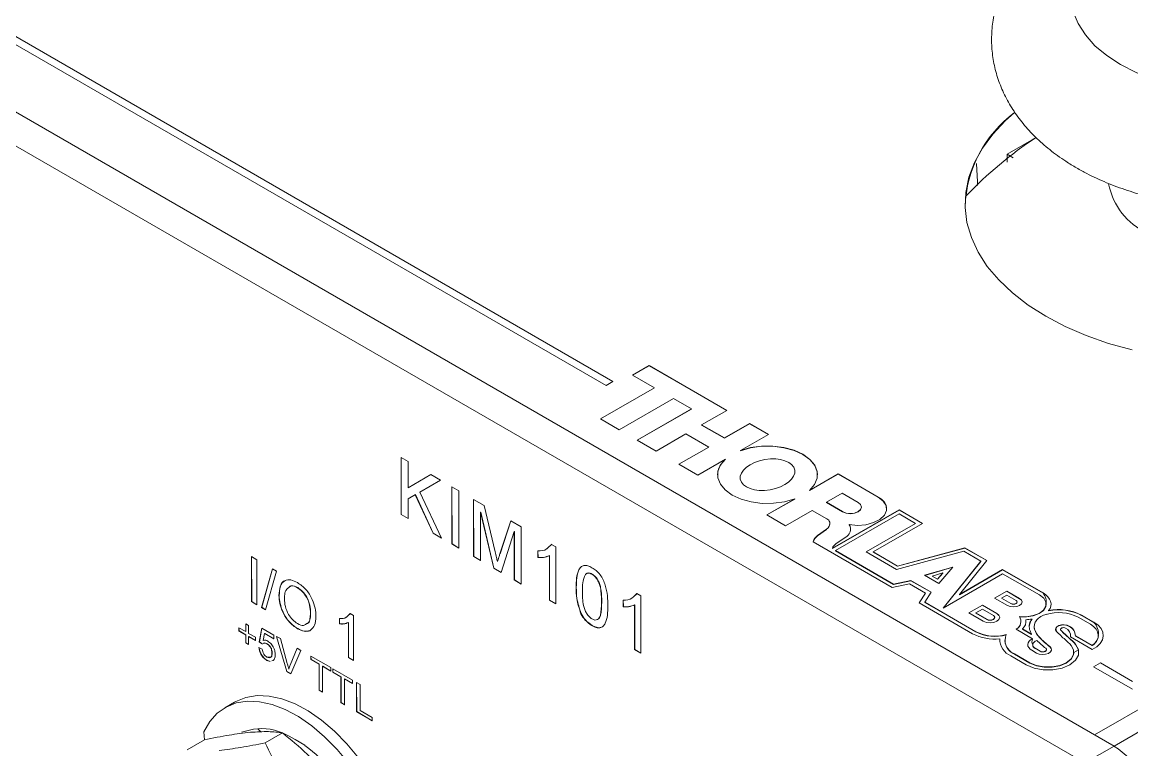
# Model space of a CAD drawing. Header units: millimetres. Extents: x 2 to 278, y 1 to 215.
# Drawn here: x 235.33 to 255.45, y 177.63 to 190.82 of the extents above; entities that cross this region are included whole.
import ezdxf

# ---------------------------------------------------------------- set-up
doc = ezdxf.new("R2010")
doc.units = ezdxf.units.MM

msp = doc.modelspace()

# ---------------------------------------------------------------- linework, layer by layer
at = {"color": 7, "linetype": 'Continuous', "lineweight": 18}
for p, q in [((255.132, 177.694), (213.766, 201.574)), ((254.601, 177.388), (213.235, 201.268)), ((216.364, 201.299), (245.921, 184.236)), ((216.612, 201.299), (246.045, 184.307)), ((216.612, 201.298), (246.045, 184.307)), ((254.778, 177.898), (274.931, 189.532)), ((255.132, 177.694), (275.284, 189.328)), ((253.717, 188.731), (253.194, 188.429)), ((253.717, 188.731), (253.647, 188.691)), ((253.304, 188.366), (253.194, 188.429)), ((253.194, 188.429), (253.194, 188.288)), ((246.7, 184.597), (246.4, 184.425)), ((246.7, 184.593), (246.4, 184.425)), ((246.7, 184.597), (248.109, 183.784)), ((246.7, 184.593), (246.7, 184.597)), ((246.7, 184.593), (248.109, 183.784)), ((246.4, 184.425), (246.798, 184.195)), ((246.798, 184.195), (245.816, 183.628)), ((246.798, 184.191), (245.816, 183.628)), ((246.045, 184.307), (245.921, 184.236)), ((246.798, 184.191), (246.798, 184.195)), ((246.158, 183.431), (247.14, 183.998)), ((247.14, 183.998), (247.468, 183.809)), ((247.468, 183.809), (246.485, 183.242)), ((247.468, 183.805), (246.485, 183.242)), ((247.468, 183.805), (247.468, 183.809)), ((248.109, 183.784), (247.653, 183.521)), ((245.816, 183.628), (246.158, 183.431)), ((248.065, 183.283), (248.521, 183.546)), ((248.065, 183.279), (248.521, 183.542)), ((248.521, 183.546), (248.863, 183.348)), ((248.521, 183.542), (248.521, 183.546)), ((248.521, 183.542), (248.863, 183.348)), ((246.827, 183.044), (247.368, 183.357)), ((247.368, 183.357), (247.781, 183.118)), ((247.653, 183.521), (248.065, 183.283)), ((247.653, 183.517), (247.653, 183.521)), ((247.653, 183.517), (248.065, 183.279)), ((248.863, 183.348), (248.356, 183.056)), ((246.485, 183.242), (246.827, 183.044)), ((248.065, 183.279), (248.065, 183.283)), ((242.201, 182.93), (242.328, 182.857)), ((242.201, 181.893), (242.201, 182.93)), ((242.205, 181.895), (242.201, 182.93)), ((247.781, 183.118), (247.24, 182.806)), ((247.781, 183.114), (247.24, 182.806)), ((247.781, 183.114), (247.781, 183.118)), ((248.356, 183.052), (248.356, 183.056)), ((242.328, 182.857), (242.328, 182.379)), ((247.24, 182.806), (247.581, 182.609)), ((247.581, 182.609), (248.088, 182.901)), ((248.088, 182.897), (248.088, 182.901)), ((242.328, 182.379), (242.742, 182.618)), ((242.331, 182.381), (242.742, 182.618)), ((242.742, 182.618), (242.915, 182.518)), ((249.609, 182.333), (250.127, 182.632)), ((249.609, 182.329), (250.127, 182.628)), ((250.127, 182.632), (250.856, 182.211)), ((250.127, 182.628), (250.127, 182.632)), ((250.127, 182.628), (250.856, 182.207)), ((242.331, 182.381), (242.328, 182.379)), ((242.915, 182.518), (242.54, 182.301)), ((243.125, 182.397), (243.251, 182.324)), ((243.125, 181.36), (243.125, 182.397)), ((243.128, 181.362), (243.125, 182.397)), ((243.251, 182.324), (243.251, 181.287)), ((249.609, 182.329), (249.609, 182.333)), ((242.46, 182.254), (242.328, 182.179)), ((242.331, 182.181), (242.328, 182.179)), ((242.328, 182.179), (242.328, 181.82)), ((242.463, 182.256), (242.331, 182.181)), ((242.463, 182.256), (242.46, 182.254)), ((242.782, 181.557), (242.46, 182.254)), ((242.786, 181.559), (242.463, 182.256)), ((242.54, 182.301), (242.938, 181.467)), ((243.518, 182.169), (243.709, 182.059)), ((243.518, 181.132), (243.518, 182.169)), ((243.522, 181.134), (243.518, 182.169)), ((249.341, 182.178), (248.834, 181.886)), ((249.341, 182.174), (248.834, 181.886)), ((249.341, 182.174), (249.341, 182.178)), ((250.201, 182.28), (249.916, 182.116)), ((250.492, 182.112), (250.201, 182.28)), ((250.856, 182.207), (250.856, 182.211)), ((243.649, 181.939), (243.645, 181.937)), ((243.645, 181.937), (243.645, 181.059)), ((243.883, 180.922), (243.645, 181.937)), ((243.887, 180.924), (243.649, 181.939)), ((243.709, 182.059), (243.91, 181.216)), ((249.176, 181.688), (249.66, 181.968)), ((249.66, 181.968), (249.926, 181.814)), ((249.916, 182.116), (250.207, 181.948)), ((249.916, 182.112), (249.916, 182.116)), ((249.916, 182.112), (250.207, 181.943)), ((250.024, 181.282), (251.233, 181.98)), ((250.024, 181.278), (251.233, 181.976)), ((250.207, 181.943), (250.207, 181.948)), ((250.551, 182.026), (250.551, 182.026)), ((251.233, 181.98), (251.66, 181.733)), ((251.233, 181.976), (251.233, 181.98)), ((251.233, 181.976), (251.66, 181.733)), ((242.205, 181.895), (242.201, 181.893)), ((242.328, 181.82), (242.201, 181.893)), ((242.328, 181.82), (242.205, 181.895)), ((243.994, 181.179), (244.193, 181.78)), ((243.998, 181.181), (244.193, 181.78)), ((244.193, 181.78), (244.382, 181.671)), ((248.834, 181.886), (249.176, 181.688)), ((249.979, 181.729), (249.979, 181.733)), ((250.08, 181.24), (251.233, 181.906)), ((251.532, 181.733), (250.635, 181.216)), ((251.532, 181.729), (250.635, 181.216)), ((251.66, 181.733), (250.763, 181.216)), ((251.233, 181.906), (251.532, 181.733)), ((251.532, 181.729), (251.532, 181.733)), ((242.786, 181.559), (242.782, 181.557)), ((242.938, 181.467), (242.782, 181.557)), ((242.938, 181.467), (242.786, 181.559)), ((244.255, 181.584), (244.016, 180.845)), ((244.259, 181.586), (244.255, 181.584)), ((244.255, 180.707), (244.255, 181.584)), ((244.259, 180.709), (244.259, 181.586)), ((244.382, 181.671), (244.382, 180.634)), ((249.917, 181.629), (249.757, 181.511)), ((249.917, 181.625), (249.757, 181.507)), ((249.917, 181.625), (249.917, 181.629)), ((250.329, 181.709), (250.329, 181.713)), ((243.128, 181.362), (243.125, 181.36)), ((243.251, 181.287), (243.125, 181.36)), ((243.251, 181.287), (243.128, 181.362)), ((244.863, 181.291), (244.935, 181.355)), ((244.863, 181.291), (244.932, 181.353)), ((244.932, 181.353), (245.006, 181.311)), ((249.674, 181.401), (251.11, 180.572)), ((249.757, 181.507), (249.757, 181.511)), ((250.255, 181.476), (250.086, 181.361)), ((239.489, 181.131), (239.589, 181.074)), ((239.489, 180.315), (239.489, 181.131)), ((239.493, 180.317), (239.489, 181.131)), ((243.522, 181.134), (243.518, 181.132)), ((243.645, 181.059), (243.518, 181.132)), ((243.645, 181.059), (243.522, 181.134)), ((243.998, 181.181), (243.994, 181.179)), ((244.683, 181.115), (244.683, 181.237)), ((244.687, 181.117), (244.683, 181.237)), ((244.687, 181.117), (244.683, 181.115)), ((244.894, 181.15), (244.891, 181.148)), ((244.891, 180.34), (244.891, 181.148)), ((244.894, 180.342), (244.894, 181.15)), ((245.006, 181.311), (245.006, 180.274)), ((250.024, 181.278), (250.024, 181.282)), ((251.133, 180.632), (250.08, 181.24)), ((250.08, 181.236), (250.08, 181.24)), ((251.133, 180.628), (250.08, 181.236)), ((250.635, 181.216), (251.186, 180.897)), ((250.763, 181.216), (251.206, 180.96)), ((250.763, 181.212), (250.763, 181.216)), ((250.763, 181.212), (251.206, 180.956)), ((251.186, 180.897), (252.41, 181.227)), ((251.206, 180.96), (252.429, 181.29)), ((251.206, 180.956), (252.429, 181.286)), ((252.41, 181.227), (252.719, 181.048)), ((252.429, 181.29), (252.828, 181.06)), ((252.429, 181.286), (252.429, 181.29)), ((252.429, 181.286), (252.828, 181.06)), ((239.589, 181.074), (239.589, 180.257)), ((239.67, 180.21), (239.87, 180.911)), ((239.674, 180.212), (239.87, 180.911)), ((239.87, 180.911), (239.945, 180.868)), ((243.887, 180.924), (243.883, 180.922)), ((244.016, 180.845), (243.883, 180.922)), ((244.016, 180.845), (243.887, 180.924)), ((243.95, 181.04), (243.95, 181.04)), ((251.206, 180.956), (251.206, 180.96)), ((252.21, 180.939), (251.694, 180.794)), ((252.21, 180.939), (251.699, 180.791)), ((251.953, 180.644), (252.21, 180.939)), ((252.719, 181.048), (252.031, 180.197)), ((252.719, 181.044), (252.031, 180.197)), ((252.828, 181.06), (252.33, 180.444)), ((252.719, 181.044), (252.719, 181.048)), ((239.945, 180.868), (239.745, 180.167)), ((244.259, 180.709), (244.255, 180.707)), ((244.382, 180.634), (244.259, 180.709)), ((245.667, 180.814), (245.663, 180.812)), ((251.694, 180.794), (251.953, 180.644)), ((251.833, 180.779), (252.027, 180.834)), ((251.833, 180.775), (251.833, 180.779)), ((251.93, 180.723), (251.833, 180.779)), ((251.93, 180.719), (251.833, 180.775)), ((252.027, 180.834), (251.93, 180.723)), ((252.027, 180.83), (251.93, 180.719)), ((251.93, 180.719), (251.93, 180.723)), ((252.027, 180.83), (252.027, 180.834)), ((252.031, 180.197), (253.112, 180.821)), ((252.33, 180.444), (253.112, 180.895)), ((252.33, 180.44), (253.112, 180.891)), ((253.112, 180.895), (253.845, 180.472)), ((253.112, 180.891), (253.112, 180.895)), ((253.112, 180.891), (253.845, 180.468)), ((253.112, 180.821), (253.781, 180.435)), ((240.328, 180.568), (240.324, 180.565)), ((244.382, 180.634), (244.255, 180.707)), ((245.38, 180.573), (245.377, 180.571)), ((251.11, 180.572), (251.423, 180.637)), ((251.447, 180.698), (251.133, 180.632)), ((251.447, 180.694), (251.133, 180.628)), ((251.133, 180.628), (251.133, 180.632)), ((251.423, 180.637), (251.712, 180.471)), ((251.817, 180.484), (251.447, 180.698)), ((251.447, 180.694), (251.447, 180.698)), ((251.817, 180.484), (251.447, 180.694)), ((253.186, 180.507), (252.966, 180.38)), ((253.42, 180.373), (253.186, 180.507)), ((253.186, 180.503), (253.186, 180.507)), ((239.493, 180.317), (239.489, 180.315)), ((239.589, 180.257), (239.489, 180.315)), ((239.589, 180.257), (239.493, 180.317)), ((239.991, 180.426), (239.988, 180.424)), ((244.894, 180.342), (244.891, 180.34)), ((245.006, 180.274), (244.891, 180.34)), ((245.006, 180.274), (244.894, 180.342)), ((245.841, 180.308), (245.837, 180.306)), ((246.231, 180.222), (246.231, 180.344)), ((246.234, 180.224), (246.231, 180.344)), ((246.41, 180.398), (246.483, 180.462)), ((246.41, 180.398), (246.479, 180.46)), ((246.479, 180.46), (246.553, 180.417)), ((246.553, 180.417), (246.553, 179.38)), ((251.712, 180.471), (251.598, 180.29)), ((251.712, 180.467), (251.598, 180.29)), ((251.703, 180.303), (251.817, 180.484)), ((251.712, 180.467), (251.712, 180.471)), ((252.33, 180.44), (252.33, 180.444)), ((253.186, 180.503), (252.966, 180.38)), ((252.966, 180.38), (253.2, 180.246)), ((253.186, 180.434), (253.094, 180.38)), ((253.094, 180.38), (253.263, 180.282)), ((253.094, 180.376), (253.094, 180.38)), ((253.094, 180.376), (253.263, 180.278)), ((253.42, 180.368), (253.186, 180.503)), ((253.356, 180.336), (253.186, 180.434)), ((253.42, 180.368), (253.42, 180.373)), ((253.845, 180.468), (253.845, 180.472)), ((239.674, 180.212), (239.67, 180.21)), ((239.745, 180.167), (239.67, 180.21)), ((239.745, 180.167), (239.674, 180.212)), ((240.562, 180.107), (240.559, 180.105)), ((246.234, 180.224), (246.231, 180.222)), ((246.442, 180.257), (246.438, 180.255)), ((246.438, 179.447), (246.438, 180.255)), ((246.442, 179.449), (246.442, 180.257)), ((251.598, 180.29), (252.564, 179.732)), ((252.628, 179.769), (251.703, 180.303)), ((251.703, 180.299), (251.703, 180.303)), ((252.628, 179.765), (251.703, 180.299)), ((252.745, 180.253), (252.497, 180.11)), ((252.745, 180.249), (252.497, 180.11)), ((252.497, 180.11), (252.759, 179.958)), ((252.745, 180.179), (252.625, 180.11)), ((252.625, 180.11), (252.823, 179.995)), ((252.625, 180.105), (252.625, 180.11)), ((252.625, 180.105), (252.823, 179.991)), ((253.007, 180.101), (252.745, 180.253)), ((252.745, 180.249), (252.745, 180.253)), ((253.007, 180.097), (252.745, 180.249)), ((252.943, 180.064), (252.745, 180.179)), ((253.263, 180.278), (253.263, 180.282)), ((253.375, 180.305), (253.375, 180.305)), ((253.899, 180.266), (253.899, 180.266)), ((253.944, 180.147), (253.944, 180.151)), ((239.384, 179.913), (239.437, 179.882)), ((239.384, 179.77), (239.384, 179.913)), ((239.387, 179.772), (239.384, 179.913)), ((241.085, 179.91), (241.085, 180.006)), ((241.088, 179.912), (241.085, 180.006)), ((241.088, 179.912), (241.085, 179.91)), ((241.228, 180.05), (241.284, 180.099)), ((241.228, 180.05), (241.28, 180.097)), ((241.251, 179.938), (241.248, 179.936)), ((241.248, 179.299), (241.248, 179.936)), ((241.251, 179.301), (241.251, 179.938)), ((241.28, 180.097), (241.338, 180.064)), ((241.338, 180.064), (241.338, 179.247)), ((245.467, 180.098), (245.464, 180.096)), ((252.823, 179.991), (252.823, 179.995)), ((252.968, 180.026), (252.968, 180.026)), ((253.007, 180.097), (253.007, 180.101)), ((253.445, 179.952), (253.445, 179.952)), ((253.532, 179.983), (253.532, 179.987)), ((253.644, 179.995), (253.644, 179.999)), ((254.703, 179.903), (254.479, 180.033)), ((254.767, 179.94), (254.542, 180.07)), ((254.542, 180.066), (254.542, 180.07)), ((254.767, 179.936), (254.542, 180.066)), ((254.767, 179.936), (254.767, 179.94)), ((239.26, 179.841), (239.384, 179.77)), ((239.26, 179.78), (239.26, 179.841)), ((239.263, 179.782), (239.26, 179.841)), ((239.263, 179.782), (239.26, 179.78)), ((239.384, 179.709), (239.26, 179.78)), ((239.387, 179.711), (239.263, 179.782)), ((239.387, 179.772), (239.384, 179.77)), ((239.387, 179.711), (239.384, 179.709)), ((239.384, 179.566), (239.384, 179.709)), ((239.387, 179.568), (239.387, 179.711)), ((239.437, 179.882), (239.437, 179.739)), ((239.437, 179.739), (239.56, 179.668)), ((239.631, 179.586), (239.678, 179.831)), ((239.635, 179.588), (239.678, 179.831)), ((239.678, 179.831), (239.896, 179.705)), ((239.726, 179.735), (239.703, 179.611)), ((239.73, 179.737), (239.726, 179.735)), ((239.896, 179.637), (239.726, 179.735)), ((239.896, 179.637), (239.73, 179.737)), ((239.896, 179.705), (239.896, 179.637)), ((240.327, 179.825), (240.323, 179.823)), ((245.668, 179.882), (245.664, 179.88)), ((252.628, 179.765), (252.628, 179.769)), ((253.654, 179.642), (253.359, 179.813)), ((253.638, 179.725), (253.474, 179.82)), ((253.474, 179.816), (253.474, 179.82)), ((253.638, 179.721), (253.474, 179.816)), ((253.638, 179.721), (253.638, 179.725)), ((253.684, 179.859), (253.684, 179.859)), ((253.691, 179.813), (253.691, 179.817)), ((254.162, 179.809), (254.162, 179.809)), ((254.169, 179.794), (254.169, 179.798)), ((254.32, 179.865), (254.32, 179.869)), ((254.847, 179.698), (254.847, 179.702)), ((239.387, 179.568), (239.384, 179.566)), ((239.437, 179.535), (239.384, 179.566)), ((239.437, 179.535), (239.387, 179.568)), ((239.44, 179.68), (239.437, 179.678)), ((239.437, 179.678), (239.437, 179.535)), ((239.56, 179.607), (239.437, 179.678)), ((239.56, 179.607), (239.44, 179.68)), ((239.56, 179.668), (239.56, 179.607)), ((239.635, 179.588), (239.631, 179.586)), ((239.69, 179.545), (239.631, 179.586)), ((239.69, 179.545), (239.635, 179.588)), ((239.69, 179.545), (239.69, 179.545)), ((239.772, 179.55), (239.769, 179.548)), ((239.944, 179.685), (240.014, 179.644)), ((240.129, 179.047), (239.944, 179.685)), ((240.133, 179.049), (239.944, 179.685)), ((240.014, 179.644), (240.139, 179.192)), ((253.061, 179.637), (253.061, 179.641)), ((253.061, 179.637), (253.061, 179.637)), ((253.149, 179.608), (253.149, 179.608)), ((253.654, 179.638), (253.654, 179.642)), ((253.657, 179.529), (253.657, 179.529)), ((253.78, 179.664), (253.78, 179.669)), ((254.32, 179.65), (254.32, 179.654)), ((254.734, 179.446), (254.34, 179.673)), ((254.343, 179.696), (254.343, 179.696)), ((254.734, 179.52), (254.434, 179.693)), ((254.434, 179.689), (254.434, 179.693)), ((254.734, 179.516), (254.434, 179.689)), ((254.434, 179.538), (254.434, 179.543)), ((254.734, 179.516), (254.734, 179.52)), ((239.625, 179.481), (239.684, 179.454)), ((239.864, 179.382), (239.861, 179.38)), ((240.189, 179.163), (240.315, 179.471)), ((240.193, 179.165), (240.315, 179.471)), ((240.385, 179.43), (240.2, 179.006)), ((240.315, 179.471), (240.385, 179.43)), ((240.568, 179.324), (240.928, 179.117)), ((240.568, 179.263), (240.568, 179.324)), ((240.572, 179.265), (240.568, 179.324)), ((241.251, 179.301), (241.248, 179.299)), ((241.338, 179.247), (241.248, 179.299)), ((241.338, 179.247), (241.251, 179.301)), ((246.442, 179.449), (246.438, 179.447)), ((246.553, 179.38), (246.438, 179.447)), ((246.553, 179.38), (246.442, 179.449)), ((253.541, 179.169), (253.261, 179.33)), ((253.604, 179.206), (253.325, 179.367)), ((253.325, 179.363), (253.325, 179.367)), ((253.604, 179.201), (253.325, 179.363)), ((253.728, 179.381), (253.64, 179.432)), ((253.792, 179.418), (253.704, 179.469)), ((253.704, 179.465), (253.704, 179.469)), ((253.792, 179.414), (253.704, 179.465)), ((253.792, 179.414), (253.792, 179.418)), ((253.907, 179.441), (253.907, 179.441)), ((253.967, 179.494), (253.967, 179.498)), ((254.404, 179.393), (254.404, 179.393)), ((239.772, 179.251), (239.768, 179.249)), ((239.826, 179.227), (239.768, 179.249)), ((239.826, 179.227), (239.772, 179.251)), ((239.885, 179.246), (239.859, 179.239)), ((239.885, 179.246), (239.859, 179.239)), ((240.193, 179.165), (240.189, 179.163)), ((240.572, 179.265), (240.568, 179.263)), ((240.715, 179.178), (240.568, 179.263)), ((240.719, 179.18), (240.572, 179.265)), ((240.719, 179.18), (240.715, 179.178)), ((240.715, 178.709), (240.715, 179.178)), ((240.719, 178.711), (240.719, 179.18)), ((240.784, 179.143), (240.78, 179.141)), ((240.78, 179.141), (240.78, 178.671)), ((240.928, 179.056), (240.78, 179.141)), ((240.928, 179.056), (240.784, 179.143)), ((240.928, 179.117), (240.928, 179.056)), ((253.604, 179.201), (253.604, 179.206)), ((254.884, 179.205), (254.76, 179.133)), ((254.884, 179.204), (254.76, 179.133)), ((255.467, 178.725), (254.76, 179.133)), ((255.467, 178.868), (254.884, 179.205)), ((254.884, 179.204), (254.884, 179.205)), ((255.467, 178.867), (254.884, 179.204)), ((240.133, 179.049), (240.129, 179.047)), ((240.2, 179.006), (240.129, 179.047)), ((240.2, 179.006), (240.133, 179.049)), ((240.168, 179.093), (240.164, 179.091)), ((240.963, 179.096), (241.322, 178.889)), ((240.963, 179.035), (240.963, 179.096)), ((240.966, 179.037), (240.963, 179.096)), ((240.966, 179.037), (240.963, 179.035)), ((241.11, 178.95), (240.963, 179.035)), ((241.114, 178.952), (240.966, 179.037)), ((241.114, 178.952), (241.11, 178.95)), ((241.11, 178.481), (241.11, 178.95)), ((241.114, 178.483), (241.114, 178.952)), ((241.179, 178.915), (241.175, 178.913)), ((241.175, 178.913), (241.175, 178.443)), ((241.322, 178.828), (241.175, 178.913)), ((241.322, 178.828), (241.179, 178.915)), ((240.719, 178.711), (240.715, 178.709)), ((240.78, 178.671), (240.715, 178.709)), ((240.78, 178.671), (240.719, 178.711)), ((241.322, 178.889), (241.322, 178.828)), ((241.393, 178.848), (241.458, 178.811)), ((241.393, 178.317), (241.393, 178.848)), ((241.397, 178.319), (241.393, 178.848)), ((241.458, 178.811), (241.458, 178.341)), ((239.184, 178.493), (239.007, 178.391)), ((241.114, 178.483), (241.11, 178.481)), ((241.175, 178.443), (241.11, 178.481)), ((241.175, 178.443), (241.114, 178.483)), ((241.397, 178.319), (241.393, 178.317)), ((241.676, 178.154), (241.393, 178.317)), ((241.676, 178.154), (241.397, 178.319)), ((241.458, 178.341), (241.676, 178.215)), ((241.676, 178.215), (241.676, 178.154)), ((239.308, 177.946), (239.451, 177.983)), ((239.308, 177.946), (239.308, 177.946)), ((239.661, 177.951), (239.607, 178.007)), ((239.737, 177.753), (240.05, 177.934)), ((255.132, 177.694), (254.778, 177.898)), ((238.323, 177.627), (238.636, 177.808)), ((240.282, 177.815), (240.459, 177.713)), ((240.459, 177.713), (240.456, 177.703)), ((240.459, 177.713), (240.456, 177.703)), ((254.601, 177.388), (255.132, 177.694))]:
    msp.add_line(p, q, dxfattribs=at)
at = {"color": 7, "linetype": 'Continuous', "lineweight": 18, "flags": 128}
for points in [[(255.251, 190.054), (255, 190.218), (254.786, 190.398), (254.612, 190.593), (254.48, 190.798), (254.393, 191.011)], [(260.405, 190.851), (260.285, 190.643), (260.121, 190.446), (259.916, 190.261), (259.674, 190.093), (259.398, 189.943), (259.091, 189.814), (258.76, 189.707), (258.409, 189.625), (258.042, 189.568), (257.667, 189.538), (257.287, 189.535), (256.91, 189.558), (256.541, 189.608), (256.185, 189.684), (255.848, 189.785), (255.536, 189.909), (255.251, 190.054)], [(253.329, 189.184), (253.16, 189.034), (252.932, 188.793), (252.745, 188.541), (252.6, 188.279), (252.499, 188.011), (252.442, 187.738), (252.431, 187.463), (252.465, 187.189), (252.544, 186.918), (252.667, 186.653), (252.833, 186.396), (253.041, 186.149), (253.289, 185.914), (253.574, 185.694), (253.894, 185.491)], [(252.656, 187.863), (252.657, 187.937), (252.64, 188.258), (252.64, 188.259)], [(253.894, 185.491), (254.246, 185.306), (254.627, 185.142), (255.033, 184.999), (255.461, 184.879)], [(248.356, 183.056), (248.54, 183.109), (248.739, 183.136), (248.944, 183.137), (249.144, 183.111), (249.329, 183.06), (249.489, 182.987), (249.617, 182.894), (249.705, 182.788), (249.749, 182.672), (249.748, 182.554), (249.7, 182.439), (249.609, 182.333)], [(248.356, 183.052), (248.54, 183.105), (248.739, 183.132), (248.944, 183.133), (249.144, 183.107), (249.329, 183.056), (249.489, 182.983), (249.617, 182.89), (249.705, 182.783), (249.749, 182.668), (249.754, 182.613)], [(249.341, 182.178), (249.157, 182.125), (248.958, 182.098), (248.753, 182.097), (248.553, 182.123), (248.368, 182.173), (248.208, 182.247), (248.08, 182.34), (247.992, 182.446), (247.948, 182.562), (247.949, 182.68), (247.997, 182.795), (248.088, 182.901)], [(250.856, 182.211), (250.948, 182.139), (250.999, 182.056), (251.006, 181.967), (250.967, 181.882), (250.887, 181.806), (250.772, 181.747), (250.633, 181.71), (250.481, 181.698), (250.329, 181.713)], [(250.492, 182.112), (250.536, 182.074), (250.551, 182.03), (250.536, 181.985), (250.492, 181.948), (250.427, 181.922), (250.35, 181.914), (250.273, 181.922), (250.207, 181.948)], [(250.551, 182.026), (250.536, 181.981), (250.492, 181.943), (250.427, 181.918), (250.35, 181.909), (250.273, 181.918), (250.207, 181.943)], [(253.42, 180.373), (253.453, 180.343), (253.465, 180.309), (253.453, 180.275), (253.42, 180.246), (253.369, 180.226), (253.31, 180.219), (253.25, 180.226), (253.2, 180.246)], [(253.356, 180.336), (253.37, 180.323), (253.375, 180.309), (253.37, 180.295), (253.356, 180.282), (253.335, 180.274), (253.31, 180.271), (253.285, 180.274), (253.263, 180.282)], [(253.781, 180.435), (253.856, 180.375), (253.895, 180.304), (253.893, 180.23), (253.851, 180.16), (253.773, 180.102), (253.667, 180.06), (253.544, 180.04), (253.415, 180.043)], [(253.42, 180.368), (253.453, 180.339), (253.42, 180.368)], [(253.845, 180.472), (253.894, 180.439), (253.934, 180.402), (253.964, 180.362), (253.982, 180.32), (253.99, 180.277), (253.986, 180.234), (253.971, 180.192), (253.944, 180.151)], [(253.375, 180.305), (253.37, 180.291), (253.356, 180.278), (253.335, 180.27), (253.31, 180.267), (253.285, 180.27), (253.263, 180.278)], [(253.899, 180.266), (253.893, 180.226), (253.851, 180.156), (253.773, 180.097), (253.667, 180.056), (253.544, 180.036), (253.415, 180.039)], [(253.007, 180.101), (253.045, 180.068), (253.058, 180.03), (253.045, 179.991), (253.007, 179.958), (252.95, 179.936), (252.883, 179.929), (252.816, 179.936), (252.759, 179.958)], [(252.943, 180.064), (252.961, 180.049), (252.968, 180.03), (252.961, 180.011), (252.943, 179.995), (252.916, 179.984), (252.883, 179.981), (252.851, 179.984), (252.823, 179.995)], [(252.968, 180.026), (252.961, 180.007), (252.943, 179.991), (252.916, 179.98), (252.883, 179.977), (252.851, 179.98), (252.823, 179.991)], [(253.007, 180.097), (253.045, 180.064), (253.007, 180.097)], [(253.532, 179.983), (253.535, 179.961), (253.532, 179.983)], [(254.703, 179.903), (254.761, 179.863), (254.805, 179.817), (254.834, 179.767), (254.847, 179.715), (254.843, 179.663), (254.822, 179.611), (254.785, 179.563), (254.734, 179.52)], [(254.767, 179.94), (254.842, 179.886), (254.897, 179.825), (254.93, 179.758), (254.937, 179.689), (254.92, 179.62), (254.88, 179.555), (254.817, 179.496), (254.734, 179.446)], [(254.32, 179.869), (254.279, 179.887), (254.23, 179.895), (254.179, 179.893), (254.132, 179.88), (254.096, 179.859), (254.076, 179.831), (254.073, 179.802), (254.09, 179.773)], [(254.32, 179.865), (254.279, 179.883), (254.23, 179.891), (254.179, 179.889), (254.132, 179.876), (254.096, 179.855), (254.076, 179.827), (254.09, 179.773)], [(254.162, 179.809), (254.163, 179.805), (254.169, 179.794)], [(254.254, 179.833), (254.239, 179.84), (254.22, 179.843), (254.202, 179.842), (254.184, 179.838), (254.171, 179.83), (254.164, 179.82), (254.163, 179.809), (254.169, 179.798)], [(254.434, 179.543), (254.487, 179.447), (254.487, 179.346), (254.433, 179.25), (254.33, 179.168), (254.189, 179.109), (254.023, 179.078), (253.848, 179.078), (253.682, 179.109), (253.541, 179.169)], [(253.64, 179.432), (253.608, 179.455), (253.584, 179.481), (253.571, 179.509), (253.567, 179.539), (253.574, 179.568), (253.592, 179.596), (253.619, 179.621), (253.654, 179.642)], [(254.353, 179.519), (254.398, 179.439), (254.398, 179.354), (254.352, 179.274), (254.266, 179.205), (254.148, 179.156), (254.008, 179.13), (253.862, 179.13), (253.723, 179.156), (253.604, 179.206)], [(253.704, 179.469), (253.682, 179.485), (253.666, 179.503), (253.658, 179.523), (253.658, 179.544), (253.666, 179.564), (253.682, 179.582), (253.704, 179.599), (253.732, 179.611)], [(254.34, 179.673), (254.343, 179.691), (254.343, 179.696)], [(254.434, 179.538), (254.487, 179.443), (254.404, 179.393)], [(254.404, 179.393), (254.398, 179.35), (254.352, 179.27), (254.266, 179.201), (254.148, 179.152), (254.008, 179.126), (253.862, 179.126), (253.723, 179.152), (253.604, 179.201)], [(253.967, 179.498), (253.992, 179.468), (253.996, 179.434), (253.978, 179.402), (253.942, 179.376), (253.891, 179.359), (253.833, 179.354), (253.776, 179.362), (253.728, 179.381)], [(253.894, 179.468), (253.905, 179.455), (253.906, 179.44), (253.899, 179.427), (253.883, 179.416), (253.862, 179.408), (253.837, 179.406), (253.813, 179.41), (253.792, 179.418)], [(253.907, 179.441), (253.906, 179.436), (253.899, 179.423), (253.883, 179.411), (253.862, 179.404), (253.837, 179.402), (253.813, 179.405), (253.792, 179.414)], [(253.967, 179.494), (253.992, 179.464), (253.967, 179.494)], [(241.253, 177.377), (241.041, 177.633), (240.816, 177.863), (240.582, 178.062), (240.343, 178.229), (240.102, 178.358), (239.864, 178.449), (239.634, 178.5), (239.416, 178.509), (239.213, 178.476), (239.029, 178.403), (238.867, 178.29), (238.731, 178.139), (238.622, 177.954), (238.636, 177.808)], [(241.429, 177.479), (241.218, 177.735), (240.993, 177.965), (240.759, 178.165), (240.519, 178.331), (240.279, 178.46), (240.041, 178.551), (239.811, 178.602), (239.593, 178.611), (239.389, 178.578), (239.206, 178.505), (239.184, 178.493)], [(240.05, 177.934), (240.171, 177.875), (240.282, 177.815)]]:
    msp.add_lwpolyline(points, dxfattribs=at)
at = {"color": 7, "linetype": 'Continuous', "lineweight": 18}
for centre, radius, start, end in [((254.622, 187.413), 2.192, 126.1237, 178.2212), ((257.705, 182.646), 7.275, 123.2352, 136.2707), ((256.249, 188.125), 1.237, 190.9442, 245.3205), ((248.321, 182.598), 0.379, 128.0096, 177.815), ((250.754, 181.973), 0.255, 4.8832, 66.4369), ((249.853, 181.737), 0.125, 300.8977, 8.5705), ((249.843, 181.74), 0.136, 302.8823, 355.6435), ((249.883, 181.727), 0.0975, 17.037, 63.8619), ((250.182, 181.629), 0.17, 295.6635, 29.6695), ((250.202, 181.625), 0.152, 0.6192, 33.3492), ((249.876, 181.336), 0.212, 124.108, 162.0986), ((249.874, 181.33), 0.212, 123.5279, 160.5917), ((250.158, 181.242), 0.139, 121.097, 163.1092), ((253.66, 180.31), 0.243, 349.6083, 40.3517), ((254.127, 179.344), 0.773, 62.927, 107.0154), ((254.129, 179.266), 0.904, 62.7546, 101.7629), ((254.129, 179.262), 0.904, 62.7546, 101.7629), ((253.283, 179.954), 0.16, 298.2482, 33.9417), ((253.265, 179.967), 0.18, 301.1653, 355.1887), ((253.345, 179.958), 0.19, 313.1324, 8.6673), ((253.499, 180.808), 0.822, 272.3478, 280.2129), ((253.804, 179.863), 0.21, 139.4933, 195.1765), ((253.815, 179.854), 0.221, 140.3481, 178.7526), ((253.86, 179.863), 0.176, 140.4777, 195.2728), ((253.985, 179.751), 0.344, 104.2536, 139.2791), ((254.558, 179.733), 0.291, 353.1177, 44.2928), ((252.961, 180.491), 0.856, 242.4327, 276.7272), ((252.968, 180.434), 0.747, 242.9153, 286.3051), ((252.968, 180.43), 0.747, 242.9153, 286.3051), ((253.415, 179.611), 0.26, 155.7042, 249.7956), ((253.942, 179.908), 0.355, 196.4346, 211.0501), ((253.848, 179.859), 0.165, 180.0569, 196.3472), ((254.037, 179.925), 0.363, 197.3397, 224.9257), ((254.037, 179.921), 0.363, 197.3397, 224.9257), ((255.647, 181.254), 2.149, 223.5485, 229.2837), ((255.685, 181.24), 2.092, 223.5485, 229.2837), ((255.685, 181.236), 2.092, 223.5485, 229.2837), ((254.188, 179.695), 0.154, 352.0764, 64.6563), ((254.227, 179.685), 0.206, 2.4214, 63.2026), ((254.227, 179.68), 0.206, 2.4214, 63.2026), ((253.392, 179.634), 0.331, 178.8622, 246.6943), ((253.449, 179.637), 0.301, 185.6099, 245.7103), ((253.775, 179.588), 0.131, 157.3178, 206.4983), ((253.735, 179.536), 0.0779, 184.8981, 246.4221), ((255.127, 181.02), 1.982, 225.2947, 231.5432), ((255.139, 180.976), 1.886, 223.8959, 231.5867), ((255.139, 180.972), 1.886, 223.8959, 231.5867), ((253.53, 178.792), 1.098, 41.448, 49.3455), ((253.569, 178.779), 1.154, 41.448, 49.3455), ((253.569, 178.775), 1.154, 41.448, 49.3455), ((254.62, 179.714), 0.228, 300.0314, 355.9958), ((239.676, 177.059), 0.952, 66.8696, 103.6817), ((238.855, 175.459), 2.757, 39.8854, 54.498), ((254.303, 176.4), 1.537, 2.6055, 57.3945)]:
    msp.add_arc(centre, radius, start, end, dxfattribs=at)
msp.add_ellipse((248.848, 182.617), major_axis=(0.494, 0.084), ratio=0.554399, dxfattribs=at)
for points, knots in [([(254.453, 188.181), (254.515, 188.146), (254.689, 188.049), (254.994, 187.909), (255.372, 187.768), (255.767, 187.653), (256.176, 187.563), (256.595, 187.499), (257.02, 187.462), (257.448, 187.45), (257.876, 187.464), (258.301, 187.504), (258.718, 187.57), (259.127, 187.662), (259.522, 187.78), (259.901, 187.924), (260.26, 188.094), (260.597, 188.291), (260.905, 188.513), (261.181, 188.759), (261.419, 189.026), (261.615, 189.31), (261.766, 189.606), (261.873, 189.909), (261.935, 190.215), (261.955, 190.519), (261.932, 190.82), (261.871, 191.113), (261.771, 191.397), (261.634, 191.671), (261.461, 191.933), (261.252, 192.182), (261.008, 192.417), (260.729, 192.636), (260.417, 192.836), (260.076, 193.014), (259.711, 193.169), (259.325, 193.299), (258.924, 193.404), (258.511, 193.483), (258.089, 193.536), (257.663, 193.563), (257.234, 193.564), (256.807, 193.539), (256.385, 193.488), (255.971, 193.412), (255.567, 193.309), (255.179, 193.18), (254.807, 193.025), (254.457, 192.844), (254.131, 192.637), (253.836, 192.405), (253.575, 192.149), (253.354, 191.875), (253.176, 191.585), (253.043, 191.286), (252.955, 190.981), (252.911, 190.675), (252.909, 190.372), (252.948, 190.074), (253.025, 189.784), (253.141, 189.505), (253.292, 189.236), (253.48, 188.979), (253.704, 188.735), (253.963, 188.507), (254.216, 188.323), (254.388, 188.22), (254.453, 188.181)], [0, 0, 0, 0, 0.008859, 0.024861, 0.040833, 0.056766, 0.072643, 0.088465, 0.104247, 0.120007, 0.135768, 0.15155, 0.167374, 0.183265, 0.199245, 0.215332, 0.231535, 0.24784, 0.264181, 0.28043, 0.296431, 0.312034, 0.327153, 0.341785, 0.355998, 0.369902, 0.383624, 0.397277, 0.410975, 0.424851, 0.43902, 0.453569, 0.46854, 0.483912, 0.499602, 0.515492, 0.531468, 0.547428, 0.563338, 0.579191, 0.594995, 0.610765, 0.626523, 0.642291, 0.658088, 0.673936, 0.689861, 0.705884, 0.722019, 0.738268, 0.754602, 0.770922, 0.787088, 0.80294, 0.818349, 0.833262, 0.847709, 0.86178, 0.875593, 0.889279, 0.902934, 0.91669, 0.930675, 0.944993, 0.959716, 0.974859, 0.990375, 1, 1, 1, 1]), ([(243.91, 181.216), (243.917, 181.183), (243.931, 181.124), (243.944, 181.066), (243.95, 181.04)], [0, 0, 0, 0, 0.560002, 1, 1, 1, 1]), ([(243.95, 181.04), (243.958, 181.066), (243.973, 181.113), (243.988, 181.159), (243.994, 181.179)], [0, 0, 0, 0, 0.559997, 1, 1, 1, 1]), ([(244.683, 181.237), (244.742, 181.237), (244.803, 181.236), (244.842, 181.272), (244.863, 181.291)], [0, 0, 0, 0, 0.975771, 1, 1, 1, 1]), ([(244.891, 181.148), (244.855, 181.135), (244.792, 181.11), (244.717, 181.113), (244.683, 181.115)], [0, 0, 0, 0, 0.559686, 1, 1, 1, 1]), ([(244.894, 181.15), (244.859, 181.137), (244.795, 181.112), (244.72, 181.115), (244.687, 181.117)], [0, 0, 0, 0, 0.559686, 1, 1, 1, 1]), ([(245.377, 180.571), (245.378, 180.629), (245.381, 180.744), (245.41, 180.873), (245.46, 180.946), (245.517, 180.975), (245.588, 180.969), (245.639, 180.943), (245.664, 180.93)], [0, 0, 0, 0, 0.250495, 0.500372, 0.625439, 0.750208, 0.87498, 1, 1, 1, 1]), ([(245.38, 180.573), (245.381, 180.631), (245.384, 180.748), (245.415, 180.871), (245.451, 180.937), (245.473, 180.947), (245.476, 180.948)], [0, 0, 0, 0, 0.387563, 0.774169, 0.967672, 1, 1, 1, 1]), ([(245.664, 180.93), (245.69, 180.914), (245.741, 180.881), (245.812, 180.804), (245.87, 180.711), (245.916, 180.579), (245.95, 180.416), (245.951, 180.298), (245.952, 180.239)], [0, 0, 0, 0, 0.125019, 0.249935, 0.374635, 0.499696, 0.749581, 1, 1, 1, 1]), ([(239.988, 180.424), (239.991, 180.484), (239.998, 180.602), (240.081, 180.703), (240.199, 180.72), (240.282, 180.68), (240.323, 180.66)], [0, 0, 0, 0, 0.28057, 0.559575, 0.779561, 1, 1, 1, 1]), ([(245.544, 180.809), (245.525, 180.76), (245.491, 180.671), (245.492, 180.556), (245.492, 180.505)], [0, 0, 0, 0, 0.558059, 1, 1, 1, 1]), ([(245.667, 180.814), (245.654, 180.82), (245.628, 180.833), (245.584, 180.837), (245.561, 180.821), (245.544, 180.809)], [0, 0, 0, 0, 0.280453, 0.560688, 1, 1, 1, 1]), ([(245.663, 180.812), (245.65, 180.818), (245.624, 180.831), (245.58, 180.835), (245.558, 180.819), (245.544, 180.809)], [0, 0, 0, 0, 0.280453, 0.560688, 1, 1, 1, 1]), ([(245.837, 180.306), (245.836, 180.391), (245.835, 180.498), (245.799, 180.64), (245.765, 180.71), (245.718, 180.774), (245.682, 180.799), (245.663, 180.812)], [0, 0, 0, 0, 0.500352, 0.625529, 0.750516, 0.875255, 1, 1, 1, 1]), ([(245.841, 180.308), (245.84, 180.393), (245.839, 180.5), (245.803, 180.642), (245.768, 180.712), (245.722, 180.776), (245.685, 180.801), (245.667, 180.814)], [0, 0, 0, 0, 0.500352, 0.625529, 0.750516, 0.875255, 1, 1, 1, 1]), ([(239.991, 180.426), (239.995, 180.484), (240.004, 180.598), (240.056, 180.691), (240.102, 180.696), (240.103, 180.696)], [0, 0, 0, 0, 0.495465, 0.988164, 1, 1, 1, 1]), ([(240.172, 180.579), (240.113, 180.527), (240.089, 180.473), (240.088, 180.401), (240.087, 180.365)], [0, 0, 0, 0, 0.499225, 1, 1, 1, 1]), ([(240.328, 180.568), (240.286, 180.588), (240.226, 180.617), (240.188, 180.59), (240.172, 180.579)], [0, 0, 0, 0, 0.696088, 1, 1, 1, 1]), ([(240.324, 180.565), (240.282, 180.586), (240.223, 180.615), (240.184, 180.587), (240.172, 180.579)], [0, 0, 0, 0, 0.696088, 1, 1, 1, 1]), ([(240.323, 180.66), (240.376, 180.623), (240.48, 180.549), (240.594, 180.367), (240.65, 180.193), (240.656, 180.095), (240.658, 180.047)], [0, 0, 0, 0, 0.279564, 0.558584, 0.779087, 1, 1, 1, 1]), ([(240.559, 180.105), (240.556, 180.151), (240.552, 180.243), (240.499, 180.386), (240.415, 180.502), (240.354, 180.544), (240.324, 180.565)], [0, 0, 0, 0, 0.280797, 0.560068, 0.779984, 1, 1, 1, 1]), ([(240.562, 180.107), (240.56, 180.153), (240.555, 180.245), (240.502, 180.388), (240.418, 180.504), (240.358, 180.546), (240.328, 180.568)], [0, 0, 0, 0, 0.280797, 0.560068, 0.779984, 1, 1, 1, 1]), ([(245.464, 180.096), (245.433, 180.189), (245.378, 180.356), (245.377, 180.505), (245.377, 180.571)], [0, 0, 0, 0, 0.557973, 1, 1, 1, 1]), ([(245.467, 180.098), (245.437, 180.191), (245.382, 180.358), (245.381, 180.507), (245.38, 180.573)], [0, 0, 0, 0, 0.557973, 1, 1, 1, 1]), ([(240.323, 179.823), (240.272, 179.859), (240.17, 179.932), (240.057, 180.108), (239.998, 180.28), (239.991, 180.376), (239.988, 180.424)], [0, 0, 0, 0, 0.2796, 0.558765, 0.77931, 1, 1, 1, 1]), ([(240.327, 179.825), (240.276, 179.861), (240.173, 179.934), (240.06, 180.11), (240.002, 180.282), (239.995, 180.378), (239.991, 180.426)], [0, 0, 0, 0, 0.2796, 0.558765, 0.77931, 1, 1, 1, 1]), ([(240.087, 180.365), (240.09, 180.32), (240.095, 180.23), (240.152, 180.091), (240.234, 179.978), (240.293, 179.938), (240.323, 179.917)], [0, 0, 0, 0, 0.280657, 0.559885, 0.779849, 1, 1, 1, 1]), ([(245.492, 180.505), (245.492, 180.463), (245.493, 180.378), (245.505, 180.266), (245.529, 180.172), (245.564, 180.102), (245.609, 180.038), (245.646, 180.013), (245.664, 180)], [0, 0, 0, 0, 0.250525, 0.500809, 0.625902, 0.750761, 0.875415, 1, 1, 1, 1]), ([(245.664, 180), (245.683, 179.992), (245.719, 179.975), (245.765, 179.986), (245.8, 180.016), (245.835, 180.116), (245.836, 180.221), (245.837, 180.306)], [0, 0, 0, 0, 0.1246563, 0.2494203, 0.3743874, 0.4995905, 1, 1, 1, 1]), ([(245.781, 180.003), (245.788, 180.008), (245.807, 180.023), (245.837, 180.121), (245.839, 180.225), (245.841, 180.308)], [0, 0, 0, 0, 0.1062, 0.285075, 1, 1, 1, 1]), ([(246.231, 180.344), (246.29, 180.343), (246.35, 180.343), (246.39, 180.379), (246.41, 180.398)], [0, 0, 0, 0, 0.975771, 1, 1, 1, 1]), ([(240.495, 179.916), (240.504, 179.92), (240.536, 179.933), (240.557, 180.007), (240.56, 180.074), (240.562, 180.107)], [0, 0, 0, 0, 0.163877, 0.58139, 1, 1, 1, 1]), ([(240.495, 179.916), (240.5, 179.918), (240.533, 179.931), (240.553, 180.005), (240.557, 180.071), (240.559, 180.105)], [0, 0, 0, 0, 0.163877, 0.58139, 1, 1, 1, 1]), ([(245.952, 180.239), (245.951, 180.181), (245.948, 180.065), (245.919, 179.937), (245.868, 179.864), (245.812, 179.835), (245.741, 179.841), (245.69, 179.867), (245.664, 179.88)], [0, 0, 0, 0, 0.2504788, 0.5003534, 0.625387, 0.7501732, 0.8749682, 1, 1, 1, 1]), ([(246.438, 180.255), (246.403, 180.241), (246.339, 180.217), (246.264, 180.22), (246.231, 180.222)], [0, 0, 0, 0, 0.559686, 1, 1, 1, 1]), ([(246.442, 180.257), (246.406, 180.243), (246.342, 180.219), (246.267, 180.222), (246.234, 180.224)], [0, 0, 0, 0, 0.559686, 1, 1, 1, 1]), ([(240.323, 179.917), (240.363, 179.897), (240.42, 179.869), (240.457, 179.894), (240.495, 179.916)], [0, 0, 0, 0, 0.708125, 1, 1, 1, 1]), ([(240.658, 180.047), (240.655, 179.987), (240.65, 179.881), (240.591, 179.83), (240.547, 179.787)], [0, 0, 0, 0, 0.558354, 1, 1, 1, 1]), ([(241.085, 180.006), (241.131, 180.005), (241.178, 180.004), (241.208, 180.032), (241.228, 180.05)], [0, 0, 0, 0, 0.997783, 1, 1, 1, 1]), ([(241.248, 179.936), (241.22, 179.925), (241.17, 179.906), (241.111, 179.908), (241.085, 179.91)], [0, 0, 0, 0, 0.559686, 1, 1, 1, 1]), ([(241.251, 179.938), (241.223, 179.927), (241.173, 179.908), (241.114, 179.91), (241.088, 179.912)], [0, 0, 0, 0, 0.559686, 1, 1, 1, 1]), ([(245.664, 179.88), (245.621, 179.909), (245.544, 179.962), (245.488, 180.055), (245.464, 180.096)], [0, 0, 0, 0, 0.559716, 1, 1, 1, 1]), ([(245.668, 179.882), (245.625, 179.911), (245.548, 179.964), (245.492, 180.057), (245.467, 180.098)], [0, 0, 0, 0, 0.559716, 1, 1, 1, 1]), ([(240.547, 179.787), (240.514, 179.779), (240.446, 179.763), (240.364, 179.803), (240.323, 179.823)], [0, 0, 0, 0, 0.499346, 1, 1, 1, 1]), ([(240.547, 179.787), (240.517, 179.781), (240.45, 179.766), (240.368, 179.805), (240.327, 179.825)], [0, 0, 0, 0, 0.499346, 1, 1, 1, 1]), ([(245.859, 179.866), (245.845, 179.856), (245.813, 179.836), (245.744, 179.844), (245.693, 179.869), (245.668, 179.882)], [0, 0, 0, 0, 0.291186, 0.645257, 1, 1, 1, 1]), ([(239.703, 179.611), (239.717, 179.614), (239.742, 179.62), (239.772, 179.606), (239.785, 179.6)], [0, 0, 0, 0, 0.559939, 1, 1, 1, 1]), ([(239.772, 179.55), (239.764, 179.554), (239.746, 179.563), (239.724, 179.567), (239.715, 179.56), (239.708, 179.556)], [0, 0, 0, 0, 0.3894532, 0.777951, 1, 1, 1, 1]), ([(239.769, 179.548), (239.76, 179.552), (239.743, 179.561), (239.721, 179.565), (239.712, 179.558), (239.708, 179.556)], [0, 0, 0, 0, 0.3894532, 0.777951, 1, 1, 1, 1]), ([(239.861, 179.38), (239.86, 179.397), (239.858, 179.431), (239.836, 179.485), (239.803, 179.526), (239.78, 179.54), (239.769, 179.548)], [0, 0, 0, 0, 0.280653, 0.559595, 0.77929, 1, 1, 1, 1]), ([(239.864, 179.382), (239.864, 179.399), (239.862, 179.433), (239.84, 179.488), (239.806, 179.528), (239.784, 179.542), (239.772, 179.55)], [0, 0, 0, 0, 0.280653, 0.559595, 0.77929, 1, 1, 1, 1]), ([(239.785, 179.6), (239.806, 179.584), (239.848, 179.554), (239.893, 179.479), (239.917, 179.409), (239.919, 179.37), (239.92, 179.35)], [0, 0, 0, 0, 0.2791704, 0.5587975, 0.7791691, 1, 1, 1, 1]), ([(239.768, 179.249), (239.748, 179.262), (239.708, 179.289), (239.661, 179.355), (239.633, 179.422), (239.628, 179.461), (239.625, 179.481)], [0, 0, 0, 0, 0.28007, 0.559249, 0.779432, 1, 1, 1, 1]), ([(239.772, 179.251), (239.751, 179.264), (239.711, 179.291), (239.664, 179.357), (239.636, 179.425), (239.631, 179.463), (239.625, 179.481)], [0, 0, 0, 0, 0.28007, 0.559249, 0.779432, 1, 1, 1, 1]), ([(239.684, 179.454), (239.687, 179.438), (239.692, 179.408), (239.711, 179.363), (239.74, 179.329), (239.759, 179.316), (239.768, 179.31)], [0, 0, 0, 0, 0.280714, 0.559926, 0.779622, 1, 1, 1, 1]), ([(239.768, 179.31), (239.831, 179.304), (239.85, 179.31), (239.862, 179.343), (239.864, 179.369), (239.864, 179.382)], [0, 0, 0, 0, 0.340169, 0.669724, 1, 1, 1, 1]), ([(239.768, 179.31), (239.784, 179.303), (239.814, 179.289), (239.845, 179.307), (239.859, 179.34), (239.86, 179.367), (239.861, 179.38)], [0, 0, 0, 0, 0.279539, 0.558252, 0.778884, 1, 1, 1, 1]), ([(239.92, 179.35), (239.918, 179.326), (239.915, 179.282), (239.894, 179.257), (239.885, 179.246)], [0, 0, 0, 0, 0.559726, 1, 1, 1, 1]), ([(240.139, 179.192), (240.144, 179.173), (240.154, 179.139), (240.161, 179.106), (240.164, 179.091)], [0, 0, 0, 0, 0.559998, 1, 1, 1, 1]), ([(240.164, 179.091), (240.169, 179.105), (240.176, 179.129), (240.185, 179.152), (240.189, 179.163)], [0, 0, 0, 0, 0.559972, 1, 1, 1, 1]), ([(240.168, 179.093), (240.172, 179.107), (240.18, 179.132), (240.189, 179.155), (240.193, 179.165)], [0, 0, 0, 0, 0.559972, 1, 1, 1, 1]), ([(239.469, 177.944), (239.344, 177.929), (239.092, 177.901), (238.789, 177.839), (238.636, 177.808)], [0, 0, 0, 0, 0.494511, 1, 1, 1, 1]), ([(240.05, 177.934), (239.97, 177.944), (239.81, 177.965), (239.583, 177.951), (239.469, 177.944)], [0, 0, 0, 0, 0.495458, 1, 1, 1, 1]), ([(240.883, 177.127), (240.758, 177.271), (240.506, 177.562), (240.203, 177.809), (240.05, 177.934)], [0, 0, 0, 0, 0.494511, 1, 1, 1, 1]), ([(239.737, 177.753), (239.587, 177.723), (239.284, 177.661), (239.031, 177.632), (238.903, 177.617)], [0, 0, 0, 0, 0.495458, 1, 1, 1, 1]), ([(240.318, 176.801), (240.206, 176.952), (239.979, 177.257), (239.818, 177.587), (239.737, 177.753)], [0, 0, 0, 0, 0.494511, 1, 1, 1, 1])]:
    msp.add_open_spline(points, degree=3, knots=knots, dxfattribs=at)

doc.saveas('drawing.dxf')
